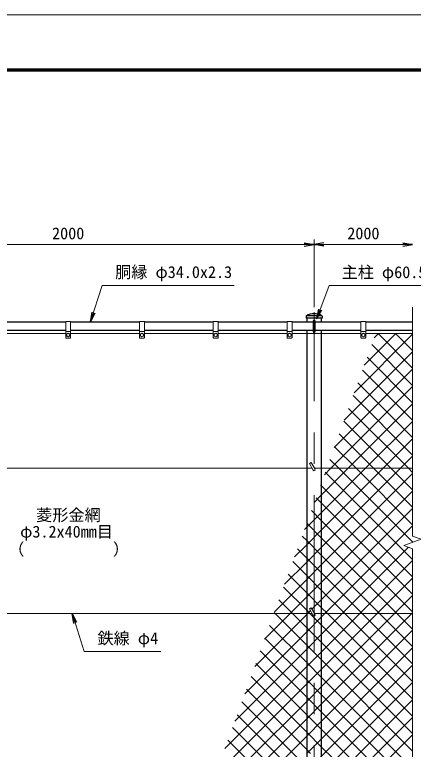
# Model space of a CAD drawing. Units: millimetres, scale not verified. Extents: x -5699 to 5699, y -3329 to 3329.
# Drawn here: x -4158 to -2537, y -373 to 2611 of the extents above; entities that cross this region are included whole.
import ezdxf
from ezdxf.enums import TextEntityAlignment as Align

# ---------------------------------------------------------------- set-up
doc = ezdxf.new("R2010")
doc.units = ezdxf.units.MM
doc.header["$LTSCALE"] = 20
doc.linetypes.add('USER3', pattern=[50.8, 31.75, -6.35, 6.35, -6.35])
for name, color, linetype, lineweight in [('0-6_23', 2, 'Continuous', 9), ('0-B_0', 7, 'Continuous', 25), ('0-C_D-STR1', 1, 'Continuous', 25), ('0-D_D-STR2', 7, 'Continuous', 13), ('0-E_D-STR3', 3, 'Continuous', 13), ('0-F_D-BMK', 2, 'USER3', 13), ('1-0_D-STR-DIM', 7, 'Continuous', 13), ('1-5_D-STR-TXT', 7, 'Continuous', 13)]:
    doc.layers.add(name, color=color, linetype=linetype, lineweight=lineweight)
doc.styles.add('ＭＳ ゴシック', font='')
doc.styles.get('ＭＳ ゴシック').set_extended_font_data('MS Gothic')

# ---------------------------------------------------------------- blocks, each defined once
blk = doc.blocks.new('_OPEN')
at = {"layer": '0-B_0'}
blk.add_line((-20, 3.33), (0, 0), dxfattribs=at)
blk.add_lwpolyline([(-20, -3.33), (0, 0), (-20, 0)], dxfattribs=at)

msp = doc.modelspace()

# ---------------------------------------------------------------- linework, layer by layer
at = {"layer": '0-6_23'}
for points in [[(-5698.58, 2610.62), (2701.42, 2610.62), (2701.42, -3329.38), (-5698.58, -3329.38)], [(-5428.58, 2390.62), (2431.42, 2390.62), (2431.42, -3109.38), (-5428.58, -3109.38)], [(-5426.08, 2388.12), (2428.92, 2388.12), (2428.92, -3106.88), (-5426.08, -3106.88)], [(-5423.58, 2385.62), (2426.42, 2385.62), (2426.42, -3104.38), (-5423.58, -3104.38)], [(-5421.08, 2383.12), (2423.92, 2383.12), (2423.92, -3101.88), (-5421.08, -3101.88)], [(-5418.58, 2380.62), (2421.42, 2380.62), (2421.42, -3099.38), (-5418.58, -3099.38)]]:
    msp.add_lwpolyline(points, close=True, dxfattribs=at)
at = {"layer": '0-C_D-STR1'}
for p, q in [((-2972.56, 1386.32), (-2972.56, 1378.26)), ((-2908.36, 1378.26), (-2972.56, 1378.26)), ((-2908.69, 1387.26), (-2972.22, 1387.26)), ((-2970.71, 1378.26), (-2970.71, 1362.26)), ((-2910.21, 1362.26), (-2910.21, 1378.26)), ((-2908.36, 1386.32), (-2908.36, 1378.26)), ((-3950.46, 1362.26), (-4230.46, 1362.26)), ((-3650.46, 1362.26), (-3930.46, 1362.26)), ((-3350.46, 1362.26), (-3630.46, 1362.26)), ((-3050.46, 1362.26), (-3330.46, 1362.26)), ((-2944.46, 1362.26), (-3030.46, 1362.26)), ((-2750.46, 1362.26), (-2936.46, 1362.26)), ((-2540.46, 1362.26), (-2730.46, 1362.26)), ((-3950.46, 1328.26), (-4230.46, 1328.26)), ((-3650.46, 1328.26), (-3930.46, 1328.26)), ((-3350.46, 1328.26), (-3630.46, 1328.26)), ((-3050.46, 1328.26), (-3330.46, 1328.26)), ((-2944.46, 1328.26), (-3030.46, 1328.26)), ((-2970.71, 1328.26), (-2970.71, -1573.74)), ((-2750.46, 1328.26), (-2936.46, 1328.26)), ((-2910.21, -1573.74), (-2910.21, 1328.26)), ((-2540.46, 1328.26), (-2730.46, 1328.26))]:
    msp.add_line(p, q, dxfattribs=at)
for centre, radius, start, end in [((-2971.06, 1386.32), 1.5, 120.85073, 180), ((-2940.46, 1335.09), 61.17, 59.14927, 120.85073), ((-2909.86, 1386.32), 1.5, 0, 59.14927)]:
    msp.add_arc(centre, radius, start, end, dxfattribs=at)
at = {"layer": '0-D_D-STR2'}
for p, q in [((-2737.1, 1186.47), (-2608.32, 1315.26)), ((-2696.64, 1297.65), (-2679.03, 1315.26)), ((-2540.46, 1175.61), (-2680.11, 1315.26)), ((-2540.46, 1246.32), (-2609.4, 1315.26)), ((-2777.57, 1075.3), (-2540.46, 1312.41)), ((-2540.46, 1104.9), (-2706.4, 1270.84)), ((-2818.03, 964.12), (-2540.46, 1241.7)), ((-2540.46, 1034.19), (-2725.27, 1219)), ((-2858.5, 852.95), (-2540.46, 1170.99)), ((-2540.46, 963.48), (-2744.14, 1167.16)), ((-2540.46, 892.77), (-2763, 1115.31)), ((-2540.46, 822.06), (-2781.87, 1063.47)), ((-2557.37, 768.26), (-2800.74, 1011.63)), ((-2628.08, 768.26), (-2819.61, 959.79)), ((-2731.05, 768.26), (-2540.46, 958.86)), ((-2698.8, 768.26), (-2838.48, 907.95)), ((-2660.34, 768.26), (-2540.46, 888.15)), ((-2769.51, 768.26), (-2857.35, 856.11)), ((-2589.63, 768.26), (-2540.46, 817.44)), ((-2910.21, 589.11), (-2731.05, 768.26)), ((-2910.21, 518.4), (-2660.34, 768.26)), ((-2910.21, 447.69), (-2589.63, 768.26)), ((-2540.46, 397.79), (-2895.09, 752.42)), ((-2540.46, 539.21), (-2769.51, 768.26)), ((-2540.46, 609.92), (-2698.8, 768.26)), ((-2540.46, 680.64), (-2628.08, 768.26)), ((-2540.46, 751.35), (-2557.37, 768.26)), ((-2910.21, 696.83), (-2913.96, 700.58)), ((-2540.46, 327.08), (-2910.21, 696.83)), ((-2910.21, 626.12), (-2932.82, 648.74)), ((-2910.21, 555.41), (-2951.69, 596.9)), ((-2540.46, 256.37), (-2910.21, 626.12)), ((-2970.71, 528.61), (-2910.21, 589.11)), ((-2540.46, 185.66), (-2910.21, 555.41)), ((-2979.89, 519.42), (-2970.71, 528.61)), ((-2970.71, 457.9), (-2910.21, 518.4)), ((-2970.71, 474.49), (-2989.43, 493.21)), ((-3020.36, 408.25), (-2970.71, 457.9)), ((-2910.21, 413.99), (-2970.71, 474.49)), ((-2970.71, 387.19), (-2910.21, 447.69)), ((-2970.71, 403.78), (-3008.3, 441.37)), ((-2970.71, 333.07), (-3027.17, 389.53)), ((-2910.21, 343.28), (-2970.71, 403.78)), ((-2674.48, 178.26), (-2910.21, 413.99)), ((-3060.82, 297.07), (-2970.71, 387.19)), ((-2970.71, 262.36), (-3046.04, 337.69)), ((-2910.21, 272.57), (-2970.71, 333.07)), ((-2745.19, 178.26), (-2910.21, 343.28)), ((-2684.66, 178.26), (-2540.46, 322.46)), ((-2815.9, 178.26), (-2910.21, 272.57)), ((-2910.21, 201.86), (-2970.71, 262.36)), ((-2613.95, 178.26), (-2540.46, 251.75)), ((-3028.03, 178.26), (-3083.78, 234)), ((-3098.75, 178.26), (-3102.64, 182.16)), ((-2886.61, 178.26), (-2910.21, 201.86)), ((-2543.23, 178.26), (-2540.46, 181.04)), ((-2970.71, 50.22), (-3098.75, 178.26)), ((-2970.71, 120.94), (-3028.03, 178.26)), ((-2910.21, -47.29), (-2684.66, 178.26)), ((-2910.21, -118), (-2613.95, 178.26)), ((-2910.21, -188.71), (-2543.23, 178.26)), ((-2540.46, -167.89), (-2886.61, 178.26)), ((-2540.46, -97.18), (-2815.9, 178.26)), ((-2540.46, -26.47), (-2745.19, 178.26)), ((-2540.46, 44.24), (-2674.48, 178.26)), ((-2970.71, -20.49), (-3121.51, 130.32)), ((-2910.21, 60.44), (-2970.71, 120.94)), ((-2910.21, -259.42), (-2540.46, 110.33)), ((-2970.71, -91.2), (-3140.38, 78.48)), ((-2540.46, -309.31), (-2910.21, 60.44)), ((-2910.21, -10.28), (-2970.71, 50.22)), ((-2910.21, -330.13), (-2540.46, 39.62)), ((-2970.71, -161.91), (-3159.25, 26.64)), ((-2970.71, -232.62), (-3178.12, -25.21)), ((-2910.21, -80.99), (-2970.71, -20.49)), ((-2540.46, -380.03), (-2910.21, -10.28)), ((-2970.71, -107.79), (-2910.21, -47.29)), ((-2579.46, -411.74), (-2910.21, -80.99)), ((-3274.66, -411.74), (-2970.71, -107.79)), ((-2910.21, -151.7), (-2970.71, -91.2)), ((-2970.71, -178.5), (-2910.21, -118)), ((-2850.39, -411.74), (-2540.46, -101.8)), ((-3203.95, -411.74), (-2970.71, -178.5)), ((-2910.21, -222.41), (-2970.71, -161.91)), ((-2650.17, -411.74), (-2910.21, -151.7)), ((-2779.68, -411.74), (-2540.46, -172.51)), ((-3003.72, -411.74), (-3234.73, -180.73)), ((-2970.71, -249.21), (-2910.21, -188.71)), ((-3074.43, -411.74), (-3253.6, -232.57)), ((-2910.21, -293.12), (-2970.71, -232.62)), ((-2720.88, -411.74), (-2910.21, -222.41)), ((-3133.23, -411.74), (-2970.71, -249.21)), ((-2970.71, -319.92), (-2910.21, -259.42)), ((-2708.97, -411.74), (-2540.46, -243.22)), ((-3145.14, -411.74), (-3272.46, -284.41)), ((-2791.59, -411.74), (-2910.21, -293.12)), ((-3062.52, -411.74), (-2970.71, -319.92)), ((-2638.26, -411.74), (-2540.46, -313.94)), ((-3215.85, -411.74), (-3291.33, -336.26)), ((-2970.71, -390.63), (-2910.21, -330.13))]:
    msp.add_line(p, q, dxfattribs=at)
for points in [[(-2898.96, 741.77), (-2872.47, 768.26), (-2540.46, 1100.28)], [(-2939.43, 630.6), (-2910.21, 659.82), (-2801.76, 768.26), (-2540.46, 1029.57)], [(-2539.55, 467.59), (-2840.22, 768.26), (-2876.22, 804.26)], [(-3101.28, 185.9), (-2970.71, 316.47), (-2910.21, 376.97), (-2540.46, 746.72)], [(-3141.75, 74.72), (-3038.21, 178.26), (-2970.71, 245.76), (-2910.21, 306.26), (-2540.46, 676.01)], [(-2949.62, 196.14), (-2910.21, 235.55), (-2540.46, 605.3)], [(-2540.46, 114.95), (-2603.77, 178.26), (-2910.21, 484.7), (-2970.56, 545.05)], [(-3222.68, -147.63), (-2970.71, 104.34), (-2910.21, 164.84), (-2896.79, 178.26), (-2540.46, 534.59)], [(-3263.14, -258.8), (-2970.71, 33.63), (-2910.21, 94.13), (-2826.08, 178.26), (-2556.79, 447.55)], [(-3303.61, -369.98), (-2970.71, -37.08), (-2910.21, 23.42), (-2755.37, 178.26), (-2540.46, 393.17)], [(-2540.46, -238.6), (-2910.21, 131.15), (-2957.32, 178.26), (-2970.71, 191.65), (-3064.91, 285.85)], [(-3182.21, -36.45), (-2970.71, 175.05), (-2967.5, 178.26), (-2955.48, 190.28)], [(-3546.39, -1037.03), (-3511.1, -1001.74), (-2970.71, -461.34), (-2921.1, -411.74), (-2910.21, -400.84), (-2540.46, -31.09)], [(-2555.74, -718.3), (-2862.3, -411.74), (-2910.21, -363.83), (-2970.71, -303.33), (-3196.99, -77.05)], [(-2955.25, -389.49), (-2970.71, -374.04), (-3215.86, -128.89)]]:
    msp.add_lwpolyline(points, dxfattribs=at)
at = {"layer": '0-E_D-STR3'}
for p, q in [((-3950.46, 1364.26), (-3950.46, 1299.26)), ((-3930.46, 1364.26), (-3950.46, 1364.26)), ((-3930.46, 1364.26), (-3930.46, 1299.26)), ((-3650.46, 1364.26), (-3650.46, 1299.26)), ((-3630.46, 1364.26), (-3650.46, 1364.26)), ((-3630.46, 1364.26), (-3630.46, 1299.26)), ((-3350.46, 1364.26), (-3350.46, 1299.26)), ((-3330.46, 1364.26), (-3350.46, 1364.26)), ((-3330.46, 1364.26), (-3330.46, 1299.26)), ((-3050.46, 1364.26), (-3050.46, 1299.26)), ((-3030.46, 1364.26), (-3050.46, 1364.26)), ((-3030.46, 1364.26), (-3030.46, 1299.26)), ((-2944.46, 1323.26), (-2944.46, 1367.26)), ((-2936.46, 1323.26), (-2936.46, 1367.26)), ((-2750.46, 1364.26), (-2750.46, 1299.26)), ((-2730.46, 1364.26), (-2750.46, 1364.26)), ((-2730.46, 1364.26), (-2730.46, 1299.26)), ((-4230.46, 1315.26), (-3950.46, 1315.26)), ((-3930.46, 1324.26), (-3950.46, 1324.26)), ((-3946.96, 1313), (-3940.46, 1316.76)), ((-3946.96, 1313), (-3946.96, 1305.52)), ((-3940.46, 1316.76), (-3933.96, 1313)), ((-3933.96, 1313), (-3933.96, 1305.52)), ((-3930.46, 1315.26), (-3650.46, 1315.26)), ((-3630.46, 1324.26), (-3650.46, 1324.26)), ((-3646.96, 1313), (-3640.46, 1316.76)), ((-3646.96, 1313), (-3646.96, 1305.52)), ((-3640.46, 1316.76), (-3633.96, 1313)), ((-3633.96, 1313), (-3633.96, 1305.52)), ((-3630.46, 1315.26), (-3350.46, 1315.26)), ((-3330.46, 1324.26), (-3350.46, 1324.26)), ((-3346.96, 1313), (-3340.46, 1316.76)), ((-3346.96, 1313), (-3346.96, 1305.52)), ((-3340.46, 1316.76), (-3333.96, 1313)), ((-3333.96, 1313), (-3333.96, 1305.52)), ((-3330.46, 1315.26), (-3050.46, 1315.26)), ((-3030.46, 1324.26), (-3050.46, 1324.26)), ((-3046.96, 1313), (-3040.46, 1316.76)), ((-3046.96, 1313), (-3046.96, 1305.52)), ((-3040.46, 1316.76), (-3033.96, 1313)), ((-3033.96, 1313), (-3033.96, 1305.52)), ((-3030.46, 1315.26), (-2750.46, 1315.26)), ((-2730.46, 1324.26), (-2750.46, 1324.26)), ((-2746.96, 1313), (-2740.46, 1316.76)), ((-2746.96, 1313), (-2746.96, 1305.52)), ((-2740.46, 1316.76), (-2733.96, 1313)), ((-2733.96, 1313), (-2733.96, 1305.52)), ((-2730.46, 1315.26), (-2540.46, 1315.26)), ((-3932.46, 1297.26), (-3948.46, 1297.26)), ((-3632.46, 1297.26), (-3648.46, 1297.26)), ((-3332.46, 1297.26), (-3348.46, 1297.26)), ((-3032.46, 1297.26), (-3048.46, 1297.26)), ((-2732.46, 1297.26), (-2748.46, 1297.26)), ((-2959.85, 787.85), (-2952.92, 791.85)), ((-2959.85, 787.85), (-2943.92, 760.26)), ((-2952.92, 791.85), (-2936.99, 764.26)), ((-2948.54, 768.26), (-4939.3, 768.26)), ((-2540.46, 768.26), (-2939.3, 768.26)), ((-2959.85, 197.85), (-2952.92, 201.85)), ((-2959.85, 197.85), (-2943.92, 170.26)), ((-2952.92, 201.85), (-2936.99, 174.26)), ((-2948.54, 178.26), (-4939.3, 178.26)), ((-2540.46, 178.26), (-2939.3, 178.26))]:
    msp.add_line(p, q, dxfattribs=at)
for points in [[(-3946.96, 1305.52), (-3940.46, 1301.76), (-3933.96, 1305.52)], [(-3646.96, 1305.52), (-3640.46, 1301.76), (-3633.96, 1305.52)], [(-3346.96, 1305.52), (-3340.46, 1301.76), (-3333.96, 1305.52)], [(-3046.96, 1305.52), (-3040.46, 1301.76), (-3033.96, 1305.52)], [(-2746.96, 1305.52), (-2740.46, 1301.76), (-2733.96, 1305.52)]]:
    msp.add_lwpolyline(points, dxfattribs=at)
for centre in [(-3940.46, 1309.26), (-3640.46, 1309.26), (-3340.46, 1309.26), (-3040.46, 1309.26), (-2740.46, 1309.26)]:
    msp.add_circle(centre, 6.49, dxfattribs=at)
for centre, radius, start, end in [((-2940.46, 1367.26), 4, 0, 180), ((-2940.46, 1323.26), 4, 180, 0), ((-3948.46, 1299.26), 2, 180, 270), ((-3932.46, 1299.26), 2, 270, 0), ((-3648.46, 1299.26), 2, 180, 270), ((-3632.46, 1299.26), 2, 270, 0), ((-3348.46, 1299.26), 2, 180, 270), ((-3332.46, 1299.26), 2, 270, 0), ((-3048.46, 1299.26), 2, 180, 270), ((-3032.46, 1299.26), 2, 270, 0), ((-2748.46, 1299.26), 2, 180, 270), ((-2732.46, 1299.26), 2, 270, 0), ((-2940.46, 762.26), 4, 210, 30), ((-2940.46, 172.26), 4, 210, 30)]:
    msp.add_arc(centre, radius, start, end, dxfattribs=at)
at = {"layer": '0-F_D-BMK'}
msp.add_line((-2940.46, -2007.74), (-2940.46, 1402.26), dxfattribs=at)
at = {"layer": '1-0_D-STR-DIM'}
for p, q in [((-4900.46, 1677.26), (-2980.46, 1677.26)), ((-2940.46, 1422.26), (-2940.46, 1697.26)), ((-2940.46, 1422.26), (-2940.46, 1697.26)), ((-2900.46, 1677.26), (-2580.46, 1677.26)), ((-2540.46, 1422.26), (-2540.46, 492.91)), ((-2575.7, 454.44), (-2505.22, 480.09)), ((-2505.22, 480.09), (-2540.46, 492.91)), ((-2540.46, 441.61), (-2575.7, 454.44)), ((-2540.46, 441.61), (-2540.46, -687.09))]:
    msp.add_line(p, q, dxfattribs=at)
at = {"layer": '1-5_D-STR-TXT'}
for points in [[(-3265.79, 1510.52), (-3801.74, 1510.52), (-3849.83, 1364.16)], [(-2345.06, 1510.26), (-2879.74, 1510.26), (-2929.77, 1376.7)], [(-3563.51, 24.63), (-3874.84, 24.63), (-3922.93, 176.36)]]:
    msp.add_lwpolyline(points, dxfattribs=at)

# ---------------------------------------------------------------- block references
at = {"layer": '1-0_D-STR-DIM', "xscale": 2, "yscale": 2}
for p in [(-2940.46, 1677.26), (-2540.46, 1677.26)]:
    msp.add_blockref('_OPEN', p, dxfattribs=at)
at = {"layer": '1-0_D-STR-DIM', "xscale": 2, "yscale": 2, "rotation": 180}
msp.add_blockref('_OPEN', (-2940.46, 1677.26), dxfattribs=at)
at = {"layer": '1-5_D-STR-TXT', "xscale": 2, "yscale": 2}
for p, rotation in [((-2930.47, 1374.83), 249.46512), ((-3850.46, 1362.26), 251.80943), ((-3923.53, 178.26), 107.58773)]:
    msp.add_blockref('_OPEN', p, dxfattribs=dict(at, rotation=rotation))

# ---------------------------------------------------------------- texts
at = {"layer": '1-0_D-STR-DIM', "style": 'ＭＳ ゴシック'}
for p in [(-4005.71, 1684.01), (-2805.71, 1684.01)]:
    msp.add_text('2000', height=48.09, dxfattribs=at).set_placement(p, align=Align.BOTTOM_LEFT)
at = {"layer": '1-5_D-STR-TXT', "style": 'ＭＳ ゴシック'}
for s, p in [('胴縁 φ34.0x2.3', (-3749.29, 1526.78)), ('主柱 φ60.5x3.2', (-2828.82, 1526.27)), ('菱形金網', (-4070.41, 540.15)), ('φ3.2x40mm目', (-4135.38, 472.56)), ('（\u3000\u3000   \u3000\u3000）', (-4184.11, 400.91)), ('鉄線 φ4', (-3821.12, 39.5))]:
    msp.add_text(s, height=48.09, dxfattribs=at).set_placement(p, align=Align.BOTTOM_LEFT)

doc.saveas('drawing.dxf')
